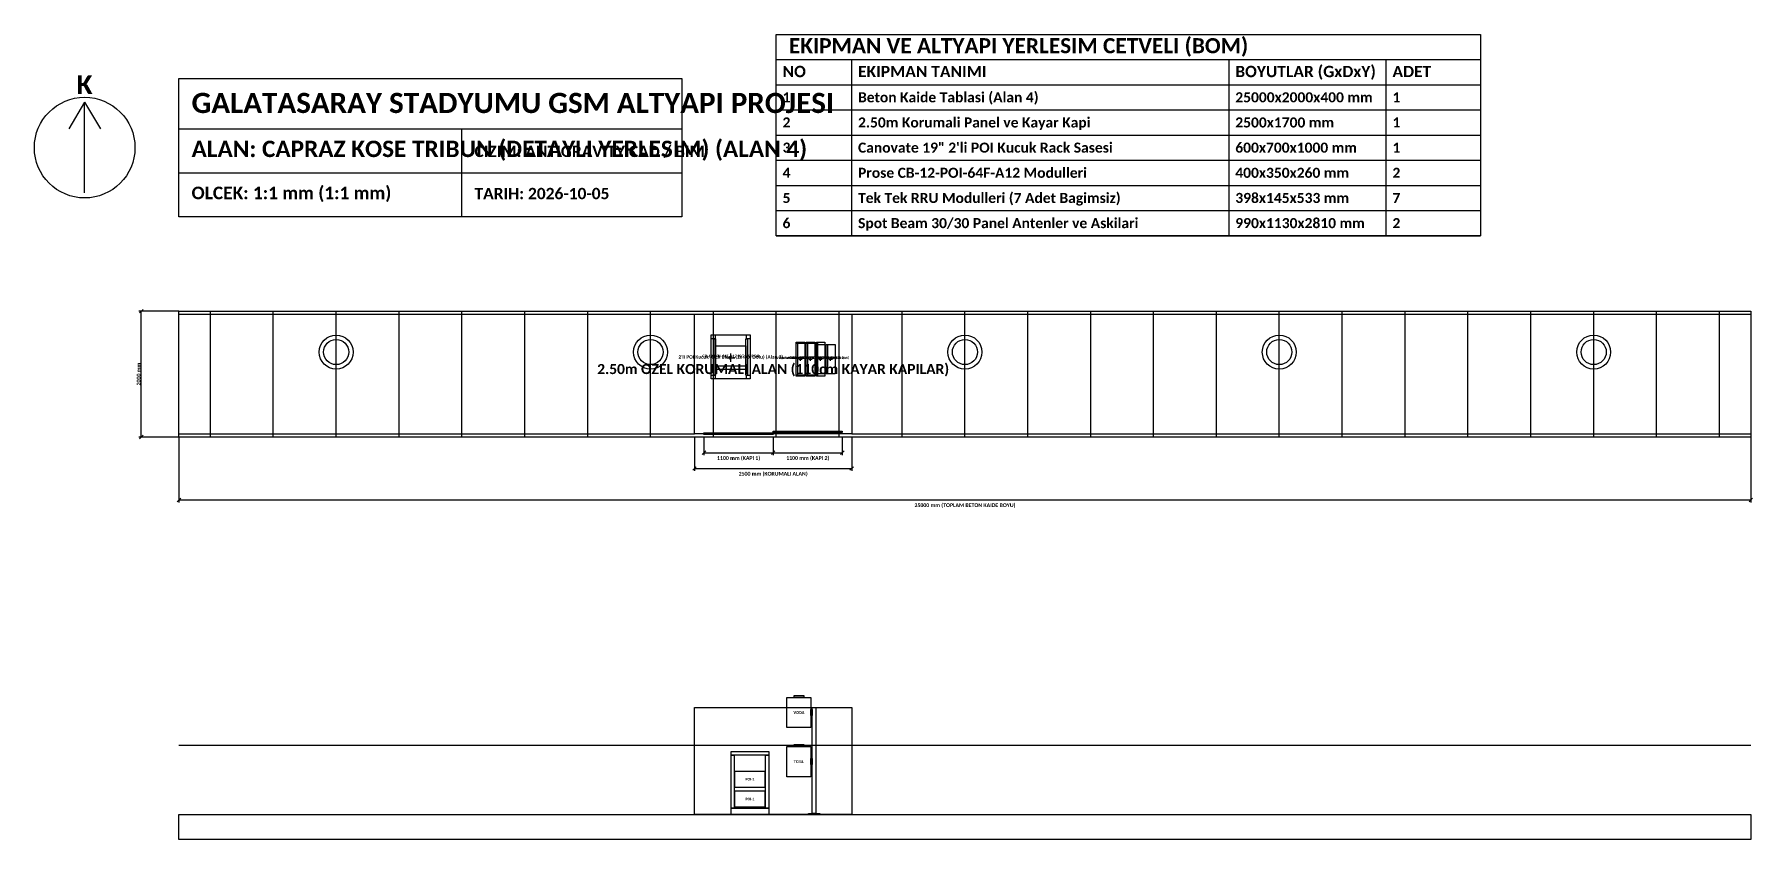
# Model space of a CAD drawing. Header units: millimetres. Extents: x -14800 to 12528, y -33105 to 6400.
# Drawn here: x -14800 to 12528, y -6400 to 6400 of the extents above.
import ezdxf
from ezdxf.enums import TextEntityAlignment as Align

# ---------------------------------------------------------------- set-up
doc = ezdxf.new("R2010")
doc.units = ezdxf.units.MM
for name, color, linetype in [('EKP_POI_MODULLERI', 40, 'CONTINUOUS'), ('EKP_POI_TASIYICI_SASE', 30, 'CONTINUOUS'), ('EKP_TURK_TELEKOM_RRU', 4, 'CONTINUOUS'), ('EKP_TURKCELL_RRU', 5, 'CONTINUOUS'), ('EKP_VODAFONE_RRU', 1, 'CONTINUOUS'), ('KORKULUK_KAPI', 4, 'CONTINUOUS'), ('METIN_BILGI', 7, 'CONTINUOUS'), ('MONTAJ_BORULARI', 2, 'CONTINUOUS'), ('OLCULER', 1, 'CONTINUOUS'), ('ZEMIN_PLATFORM', 8, 'CONTINUOUS')]:
    doc.layers.add(name, color=color, linetype=linetype)
doc.styles.get("Standard").update_dxf_attribs({"font": 'calibrib.ttf'})

msp = doc.modelspace()

# ---------------------------------------------------------------- linework, layer by layer
at = {"layer": 'EKP_POI_MODULLERI'}
for p, q in [((-3964, 1130), (-3484, 1130)), ((-3964, 1130), (-3484, 1130)), ((-3792, 1261), (-3657, 1261)), ((-3792, 1261), (-3657, 1261)), ((-3724, 1193), (-3724, 1328)), ((-3724, 1193), (-3724, 1328))]:
    msp.add_line(p, q, dxfattribs=at)
for points in [[(-3964, 1073), (-3964, 1448), (-3484, 1448), (-3484, 1073)], [(-3964, 1073), (-3964, 1448), (-3484, 1448), (-3484, 1073)], [(-3660, -5570), (-3660, -5310), (-3180, -5310), (-3180, -5570)], [(-3660, -5885), (-3660, -5625), (-3180, -5625), (-3180, -5885)]]:
    msp.add_lwpolyline(points, close=True, dxfattribs=at)
at = {"layer": 'EKP_POI_TASIYICI_SASE'}
for points in [[(-4034, 923), (-4034, 1623), (-3414, 1623), (-3414, 923)], [(-4034, 1563), (-4034, 1623), (-3974, 1623), (-3974, 1563)], [(-3990, 983), (-3990, 1563), (-3965, 1563), (-3965, 983)], [(-3483, 983), (-3483, 1563), (-3458, 1563), (-3458, 983)], [(-3474, 1563), (-3474, 1623), (-3414, 1623), (-3414, 1563)], [(-4034, 923), (-4034, 983), (-3974, 983), (-3974, 923)], [(-3474, 923), (-3474, 983), (-3414, 983), (-3414, 923)], [(-3720, -5060), (-3720, -5000), (-3120, -5000), (-3120, -5060)], [(-3720, -5900), (-3720, -5060), (-3670, -5060), (-3670, -5900)], [(-3170, -5900), (-3170, -5060), (-3120, -5060), (-3120, -5900)], [(-3720, -6000), (-3720, -5900), (-3120, -5900), (-3120, -6000)]]:
    msp.add_lwpolyline(points, close=True, dxfattribs=at)
at = {"layer": 'EKP_TURK_TELEKOM_RRU'}
for p, q in [((-2340, 1005), (-2340, 1471)), ((-2180, 1005), (-2180, 1471)), ((-2324, 1238), (-2268, 1238)), ((-2296, 1210), (-2296, 1266)), ((-2164, 1238), (-2108, 1238)), ((-2136, 1210), (-2136, 1266))]:
    msp.add_line(p, q, dxfattribs=at)
for points in [[(-2366, 1005), (-2366, 1471), (-2226, 1471), (-2226, 1005)], [(-2206, 1005), (-2206, 1471), (-2066, 1471), (-2066, 1005)]]:
    msp.add_lwpolyline(points, close=True, dxfattribs=at)
at = {"layer": 'EKP_TURKCELL_RRU'}
for p, q in [((-2660, 983), (-2660, 1493)), ((-2500, 983), (-2500, 1493)), ((-2644, 1238), (-2588, 1238)), ((-2616, 1210), (-2616, 1266)), ((-2484, 1238), (-2428, 1238)), ((-2456, 1210), (-2456, 1266))]:
    msp.add_line(p, q, dxfattribs=at)
for points in [[(-2686, 983), (-2686, 1493), (-2546, 1493), (-2546, 983)], [(-2526, 983), (-2526, 1493), (-2386, 1493), (-2386, 983)], [(-2716, -4920), (-2716, -4890), (-2564, -4890), (-2564, -4920)], [(-2830, -5400), (-2830, -4920), (-2450, -4920), (-2450, -5400)]]:
    msp.add_lwpolyline(points, close=True, dxfattribs=at)
at = {"layer": 'EKP_VODAFONE_RRU'}
for p, q in [((-2659, 967), (-2659, 1509)), ((-2499, 967), (-2499, 1509)), ((-2339, 967), (-2339, 1509)), ((-2643, 1238), (-2589, 1238)), ((-2616, 1211), (-2616, 1265)), ((-2483, 1238), (-2429, 1238)), ((-2456, 1211), (-2456, 1265)), ((-2323, 1238), (-2269, 1238)), ((-2296, 1211), (-2296, 1265))]:
    msp.add_line(p, q, dxfattribs=at)
for points in [[(-2683, 967), (-2683, 1509), (-2548, 1509), (-2548, 967)], [(-2523, 967), (-2523, 1509), (-2388, 1509), (-2388, 967)], [(-2363, 967), (-2363, 1509), (-2228, 1509), (-2228, 967)], [(-2830, -4620), (-2830, -4140), (-2450, -4140), (-2450, -4620)], [(-2716, -4140), (-2716, -4110), (-2564, -4110), (-2564, -4140)]]:
    msp.add_lwpolyline(points, close=True, dxfattribs=at)
at = {"layer": 'KORKULUK_KAPI'}
for p, q in [((-12500, 1950), (-4300, 1950)), ((-1800, 1950), (12500, 1950)), ((-12500, 50), (-4300, 50)), ((-1800, 50), (12500, 50)), ((-12500, -4900), (12500, -4900))]:
    msp.add_line(p, q, dxfattribs=at)
for points in [[(-4300, 50), (-4300, 1950), (-1800, 1950), (-1800, 50)], [(-4150, 40), (-4150, 65), (-3050, 65), (-3050, 40)], [(-3050, 70), (-3050, 95), (-1950, 95), (-1950, 70)], [(-4300, -6000), (-4300, -4300), (-1800, -4300), (-1800, -6000)]]:
    msp.add_lwpolyline(points, close=True, dxfattribs=at)
at = {"layer": 'METIN_BILGI'}
for p, q in [((-3000, 6000), (8200, 6000)), ((-1800, 3200), (-1800, 6000)), ((4200, 3200), (4200, 6000)), ((6700, 3200), (6700, 6000)), ((-3000, 5600), (8200, 5600)), ((-14000, 5320), (-14250, 4900)), ((-14000, 3880), (-14000, 5320)), ((-14000, 5320), (-13750, 4900)), ((-3000, 5200), (8200, 5200)), ((-12500, 4900), (-4500, 4900)), ((-8000, 3500), (-8000, 4900)), ((-3000, 4800), (8200, 4800)), ((-3000, 4400), (8200, 4400)), ((-12500, 4200), (-4500, 4200)), ((-3000, 4000), (8200, 4000)), ((-3000, 3600), (8200, 3600)), ((-3000, 3200), (8200, 3200))]:
    msp.add_line(p, q, dxfattribs=at)
for points in [[(-3000, 3200), (-3000, 6400), (8200, 6400), (8200, 3200)], [(-12500, 3500), (-12500, 5700), (-4500, 5700), (-4500, 3500)]]:
    msp.add_lwpolyline(points, close=True, dxfattribs=at)
msp.add_circle((-14000, 4600), 800, dxfattribs=at)
at = {"layer": 'MONTAJ_BORULARI'}
for points in [[(-2450, -4428), (-2450, -4332), (-2430, -4332), (-2430, -4428)], [(-2430, -5985), (-2430, -4300), (-2370, -4300), (-2370, -5985)], [(-2450, -5208), (-2450, -5112), (-2430, -5112), (-2430, -5208)], [(-2490, -6000), (-2490, -5985), (-2310, -5985), (-2310, -6000)]]:
    msp.add_lwpolyline(points, close=True, dxfattribs=at)
for centre, radius in [((-10000, 1350), 270), ((-10000, 1350), 200), ((-5000, 1350), 270), ((-5000, 1350), 200), ((0, 1350), 270), ((0, 1350), 200), ((5000, 1350), 270), ((5000, 1350), 200), ((10000, 1350), 270), ((10000, 1350), 200)]:
    msp.add_circle(centre, radius, dxfattribs=at)
at = {"layer": 'OLCULER'}
for p, q in [((-12500, 2000), (-13140, 2000)), ((-13128, 1972), (-13072, 2028)), ((-13100, 0), (-13100, 2000)), ((-12500, 0), (-13140, 0)), ((-13128, -28), (-13072, 28)), ((-12500, 0), (-12500, -1040)), ((-4300, 0), (-4300, -540)), ((-4150, 0), (-4150, -290)), ((-3050, 0), (-3050, -290)), ((-3050, 0), (-3050, -290)), ((-1950, 0), (-1950, -290)), ((-1800, 0), (-1800, -540)), ((12500, 0), (12500, -1040)), ((-4178, -278), (-4122, -222)), ((-4150, -250), (-3050, -250)), ((-3078, -278), (-3022, -222)), ((-3078, -278), (-3022, -222)), ((-3050, -250), (-1950, -250)), ((-1978, -278), (-1922, -222)), ((-4328, -528), (-4272, -472)), ((-4300, -500), (-1800, -500)), ((-1828, -528), (-1772, -472)), ((-12528, -1028), (-12472, -972)), ((-12500, -1000), (12500, -1000)), ((12472, -1028), (12528, -972))]:
    msp.add_line(p, q, dxfattribs=at)
at = {"layer": 'ZEMIN_PLATFORM'}
for p, q in [((-12000, 0), (-12000, 2000)), ((-11000, 0), (-11000, 2000)), ((-10000, 0), (-10000, 2000)), ((-9000, 0), (-9000, 2000)), ((-8000, 0), (-8000, 2000)), ((-7000, 0), (-7000, 2000)), ((-6000, 0), (-6000, 2000)), ((-5000, 0), (-5000, 2000)), ((-4000, 0), (-4000, 2000)), ((-3000, 0), (-3000, 2000)), ((-2000, 0), (-2000, 2000)), ((-1000, 0), (-1000, 2000)), ((0, 0), (0, 2000)), ((1000, 0), (1000, 2000)), ((2000, 0), (2000, 2000)), ((3000, 0), (3000, 2000)), ((4000, 0), (4000, 2000)), ((5000, 0), (5000, 2000)), ((6000, 0), (6000, 2000)), ((7000, 0), (7000, 2000)), ((8000, 0), (8000, 2000)), ((9000, 0), (9000, 2000)), ((10000, 0), (10000, 2000)), ((11000, 0), (11000, 2000)), ((12000, 0), (12000, 2000)), ((-12500, -6000), (12500, -6000))]:
    msp.add_line(p, q, dxfattribs=at)
for points in [[(-12500, 0), (-12500, 2000), (12500, 2000), (12500, 0)], [(-12500, -6400), (-12500, -6000), (12500, -6000), (12500, -6400)]]:
    msp.add_lwpolyline(points, close=True, dxfattribs=at)

# ---------------------------------------------------------------- texts
at = {"layer": 'EKP_POI_MODULLERI'}
for s, height, p in [('CB-12-POI-64F-A12 (5G NR POI)', 45, (-3724, 1288)), ('CB-12-POI-64F-A12 (5G NR POI)', 45, (-3724, 1288)), ('POI-2', 40, (-3420, -5440)), ('POI-1', 40, (-3420, -5755))]:
    msp.add_text(s, height=height, dxfattribs=at).set_placement(p, align=Align.MIDDLE_CENTER)
at = {"layer": 'EKP_POI_TASIYICI_SASE'}
msp.add_text("2'li POI Kucuk Rack Blogu (2x POI Dolu) (Alan 3)", height=55, dxfattribs=at).set_placement((-3724, 1273), align=Align.MIDDLE_CENTER)
at = {"layer": 'EKP_TURK_TELEKOM_RRU'}
for s, p in [('TT RRU5527 (Alt Kot)', (-2296, 1261)), ('TT RRU5818W (Alt Kot)', (-2136, 1261))]:
    msp.add_text(s, height=39.2, dxfattribs=at).set_placement(p, align=Align.MIDDLE_CENTER)
at = {"layer": 'EKP_TURKCELL_RRU'}
for s, height, p in [('Turkcell RRU5301 (Alt Kot)', 39.2, (-2616, 1261)), ('Turkcell RRU5502 (Alt Kot)', 39.2, (-2456, 1261)), ('TCELL', 45, (-2640, -5160))]:
    msp.add_text(s, height=height, dxfattribs=at).set_placement(p, align=Align.MIDDLE_CENTER)
at = {"layer": 'EKP_VODAFONE_RRU'}
for s, height, p in [('Vodafone RRU5526t (Ust Kot 1)', 37.8, (-2616, 1260)), ('Vodafone RRU5526t (Ust Kot 2)', 37.8, (-2456, 1260)), ('Vodafone RRU5526t (Ust Kot 3)', 37.8, (-2296, 1260)), ('VODA', 45, (-2640, -4380))]:
    msp.add_text(s, height=height, dxfattribs=at).set_placement(p, align=Align.MIDDLE_CENTER)
at = {"layer": 'KORKULUK_KAPI'}
msp.add_text('2.50m OZEL KORUMALI ALAN (110cm KAYAR KAPILAR)', height=160, dxfattribs=at).set_placement((-3050, 1000), align=Align.CENTER)
at = {"layer": 'METIN_BILGI'}
for s, height, p in [('EKIPMAN VE ALTYAPI YERLESIM CETVELI (BOM)', 240, (-2800, 6100)), ('NO', 180, (-2900, 5720)), ('EKIPMAN TANIMI', 180, (-1700, 5720)), ('BOYUTLAR (GxDxY)', 180, (4300, 5720)), ('ADET', 180, (6800, 5720)), ('GALATASARAY STADYUMU GSM ALTYAPI PROJESI', 320, (-12300, 5150)), ('1', 160, (-2900, 5320)), ('Beton Kaide Tablasi (Alan 4)', 160, (-1700, 5320)), ('25000x2000x400 mm', 160, (4300, 5320)), ('1', 160, (6800, 5320)), ('2', 160, (-2900, 4920)), ('2.50m Korumali Panel ve Kayar Kapi', 160, (-1700, 4920)), ('2500x1700 mm', 160, (4300, 4920)), ('1', 160, (6800, 4920)), ('ALAN: CAPRAZ KOSE TRIBUN (DETAYLI YERLESIM) (ALAN 4)', 260, (-12300, 4450)), ('3', 160, (-2900, 4520)), ('Canovate 19" 2\'li POI Kucuk Rack Sasesi', 160, (-1700, 4520)), ('600x700x1000 mm', 160, (4300, 4520)), ('1', 160, (6800, 4520)), ('CIZIM: ANTIGRAVITY CAD / BIM', 180, (-7800, 4450)), ('4', 160, (-2900, 4120)), ('Prose CB-12-POI-64F-A12 Modulleri', 160, (-1700, 4120)), ('400x350x260 mm', 160, (4300, 4120)), ('2', 160, (6800, 4120)), ('OLCEK: 1:1 mm (1:1 mm)', 200, (-12300, 3780)), ('TARIH: 2026-10-05', 180, (-7800, 3780)), ('5', 160, (-2900, 3720)), ('Tek Tek RRU Modulleri (7 Adet Bagimsiz)', 160, (-1700, 3720)), ('398x145x533 mm', 160, (4300, 3720)), ('7', 160, (6800, 3720)), ('6', 160, (-2900, 3320)), ('Spot Beam 30/30 Panel Antenler ve Askilari', 160, (-1700, 3320)), ('990x1130x2810 mm', 160, (4300, 3320)), ('2', 160, (6800, 3320))]:
    msp.add_text(s, height=height, dxfattribs=at).set_placement(p)
msp.add_text('K', height=300, dxfattribs=at).set_placement((-14000, 5600), align=Align.MIDDLE_CENTER)
at = {"layer": 'OLCULER'}
msp.add_text('2000 mm', height=60, rotation=90, dxfattribs=at).set_placement((-13142, 1000), align=Align.MIDDLE_CENTER)
for s, p in [('1100 mm (KAPI 1)', (-3600, -334)), ('2500 mm (KORUMALI ALAN)', (-3050, -584)), ('1100 mm (KAPI 2)', (-2500, -334)), ('25000 mm (TOPLAM BETON KAIDE BOYU)', (0, -1084))]:
    msp.add_text(s, height=60, dxfattribs=at).set_placement(p, align=Align.MIDDLE_CENTER)

doc.saveas('drawing.dxf')
